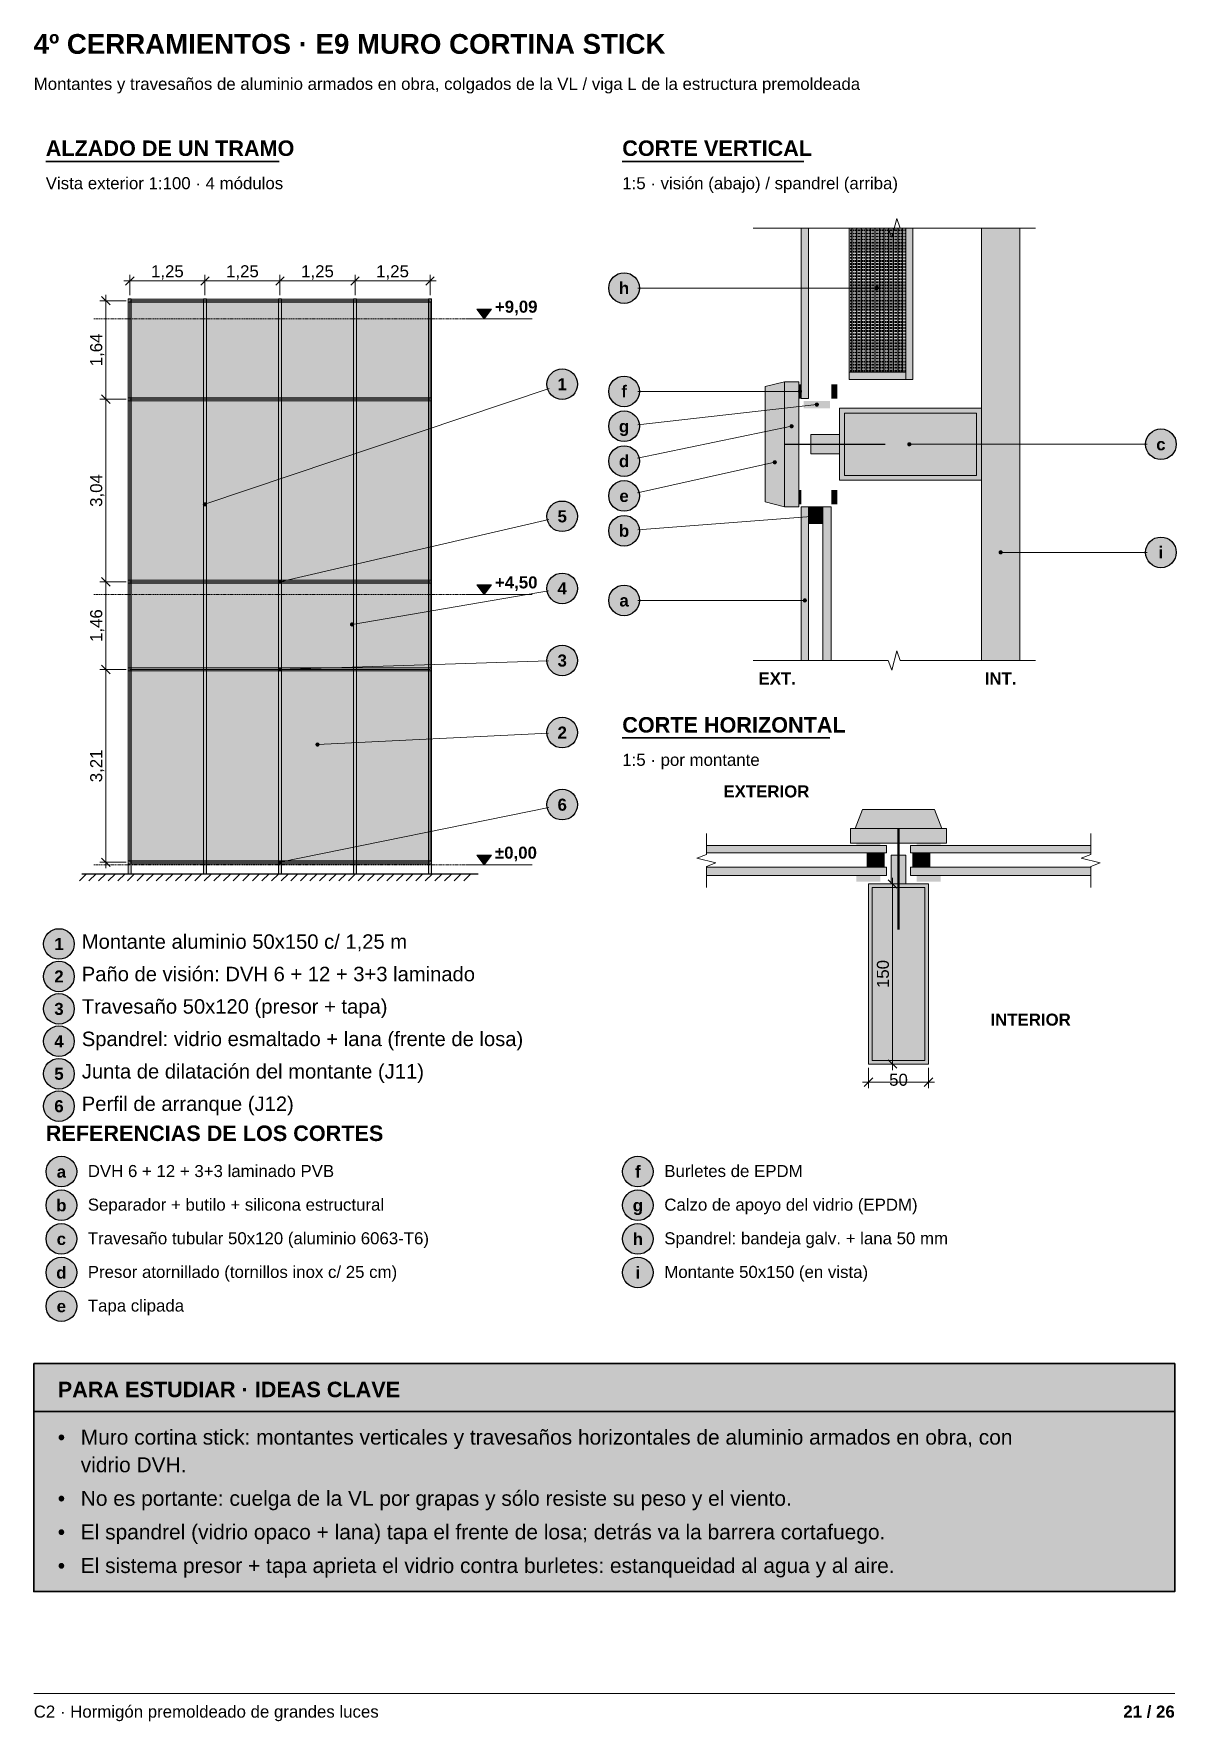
# Model space of a CAD drawing. Header units: millimetres. Extents: x 10 to 200, y 4 to 285.
import ezdxf
from ezdxf.enums import TextEntityAlignment as Align

# ---------------------------------------------------------------- set-up
doc = ezdxf.new("R2010")
doc.units = ezdxf.units.MM
doc.linetypes.add('DASHED', pattern=[1.524, 1.27, -0.254])
for name, color, linetype in [('CONTORNOS', 7, 'Continuous'), ('CONTORNOS-RAYADO', 8, 'Continuous'), ('CONTORNOS-RELLENO', 9, 'Continuous'), ('COTAS', 7, 'Continuous'), ('COTAS-RELLENO', 9, 'Continuous'), ('ESTUDIO', 7, 'Continuous'), ('ESTUDIO-RELLENO', 9, 'Continuous'), ('LINEAS', 7, 'Continuous'), ('MARCO', 7, 'Continuous'), ('REFERENCIAS', 7, 'Continuous'), ('REFERENCIAS-RELLENO', 9, 'Continuous'), ('TEXTOS', 7, 'Continuous')]:
    doc.layers.add(name, color=color, linetype=linetype)
doc.styles.add('ARIAL', font='arial.ttf')
doc.styles.add('ARIAL-NEGRITA', font='arialbd.ttf')

msp = doc.modelspace()

# ---------------------------------------------------------------- hatches: boundary and pattern name
at = {"layer": 'CONTORNOS-RAYADO'}
h = msp.add_hatch(dxfattribs=at)
h.set_pattern_fill('INSUL', color=8, scale=0.08, angle=90)
h.paths.add_polyline_path([(145.8, 229), (155.2, 229), (155.2, 253), (145.8, 253)])
at = {"layer": 'CONTORNOS-RELLENO', "true_color": 0x6f8796}
h = msp.add_hatch(color=252, dxfattribs=at)
h.dxf.hatch_style = 1
h.paths.add_polyline_path([(137.8, 224.6), (139, 224.6), (139, 253), (137.8, 253)])
at = {"layer": 'CONTORNOS-RELLENO', "true_color": 0xfbe2a8}
h = msp.add_hatch(color=41, dxfattribs=at)
h.dxf.hatch_style = 1
h.paths.add_polyline_path([(145.8, 229), (155.2, 229), (155.2, 253), (145.8, 253)])
at = {"layer": 'CONTORNOS-RELLENO', "true_color": 0x888888}
h = msp.add_hatch(color=252, dxfattribs=at)
h.dxf.hatch_style = 1
h.paths.add_polyline_path([(155.2, 227.8), (156.4, 227.8), (156.4, 253), (155.2, 253)])
at = {"layer": 'CONTORNOS-RELLENO', "true_color": 0xe3e7ea}
h = msp.add_hatch(color=254, dxfattribs=at)
h.dxf.hatch_style = 1
h.paths.add_polyline_path([(167.8, 181), (174.2, 181), (174.2, 253), (167.8, 253)])
at = {"layer": 'CONTORNOS-RELLENO', "true_color": 0x9aa3ab}
h = msp.add_hatch(color=253, dxfattribs=at)
h.dxf.hatch_style = 1
h.paths.add_polyline_path([(25.75, 145.5), (26.25, 145.5), (26.25, 241.2), (25.75, 241.2)])
h = msp.add_hatch(color=253, dxfattribs=at)
h.dxf.hatch_style = 1
h.paths.add_polyline_path([(25.75, 240.65), (76.25, 240.65), (76.25, 241.15), (25.75, 241.15)])
at = {"layer": 'CONTORNOS-RELLENO', "true_color": 0x6f8796}
h = msp.add_hatch(color=252, dxfattribs=at)
h.dxf.hatch_style = 1
h.paths.add_polyline_path([(26, 224.5), (76, 224.5), (76, 240.9), (26, 240.9)])
at = {"layer": 'CONTORNOS-RELLENO', "true_color": 0x9aa3ab}
h = msp.add_hatch(color=253, dxfattribs=at)
h.dxf.hatch_style = 1
h.paths.add_polyline_path([(38.25, 145.5), (38.75, 145.5), (38.75, 241.2), (38.25, 241.2)])
h = msp.add_hatch(color=253, dxfattribs=at)
h.dxf.hatch_style = 1
h.paths.add_polyline_path([(50.75, 145.5), (51.25, 145.5), (51.25, 241.2), (50.75, 241.2)])
h = msp.add_hatch(color=253, dxfattribs=at)
h.dxf.hatch_style = 1
h.paths.add_polyline_path([(63.25, 145.5), (63.75, 145.5), (63.75, 241.2), (63.25, 241.2)])
h = msp.add_hatch(color=253, dxfattribs=at)
h.dxf.hatch_style = 1
h.paths.add_polyline_path([(75.75, 145.5), (76.25, 145.5), (76.25, 241.2), (75.75, 241.2)])
at = {"layer": 'CONTORNOS-RELLENO', "true_color": 0x888888}
h = msp.add_hatch(color=252, dxfattribs=at)
h.dxf.hatch_style = 1
h.paths.add_polyline_path([(145.8, 227.8), (155.2, 227.8), (155.2, 229), (145.8, 229)])
at = {"layer": 'CONTORNOS-RELLENO', "true_color": 0xb9c0c6}
h = msp.add_hatch(color=9, dxfattribs=at)
h.dxf.hatch_style = 1
h.paths.add_polyline_path([(131.8, 207.4), (135, 206.6), (135, 227.4), (131.8, 226.6)])
at = {"layer": 'CONTORNOS-RELLENO', "true_color": 0x9aa3ab}
h = msp.add_hatch(color=253, dxfattribs=at)
h.dxf.hatch_style = 1
h.paths.add_polyline_path([(135, 206.6), (137.4, 206.6), (137.4, 227.4), (135, 227.4)])
at = {"layer": 'CONTORNOS-RELLENO', "true_color": 0x111111}
h = msp.add_hatch(color=250, dxfattribs=at)
h.dxf.hatch_style = 1
h.paths.add_polyline_path([(137.4, 224.6), (137.8, 224.6), (137.8, 227), (137.4, 227)])
h = msp.add_hatch(color=250, dxfattribs=at)
h.dxf.hatch_style = 1
h.paths.add_polyline_path([(142.8, 224.6), (143.8, 224.6), (143.8, 227), (142.8, 227)])
at = {"layer": 'CONTORNOS-RELLENO', "true_color": 0x9aa3ab}
h = msp.add_hatch(color=253, dxfattribs=at)
h.dxf.hatch_style = 1
h.paths.add_polyline_path([(25.75, 224.25), (76.25, 224.25), (76.25, 224.75), (25.75, 224.75)])
at = {"layer": 'CONTORNOS-RELLENO', "true_color": 0xbfe3f0}
h = msp.add_hatch(color=254, dxfattribs=at)
h.dxf.hatch_style = 1
h.paths.add_polyline_path([(26, 194.1), (76, 194.1), (76, 224.5), (26, 224.5)])
at = {"layer": 'CONTORNOS-RELLENO', "true_color": 0x333333}
h = msp.add_hatch(color=250, dxfattribs=at)
h.dxf.hatch_style = 1
h.paths.add_polyline_path([(138.2, 223), (142.6, 223), (142.6, 224.2), (138.2, 224.2)])
at = {"layer": 'CONTORNOS-RELLENO', "true_color": 0x9aa3ab}
h = msp.add_hatch(color=253, dxfattribs=at)
h.dxf.hatch_style = 1
h.paths.add_polyline_path([(144.2, 211), (167.8, 211), (167.8, 223), (144.2, 223)])
h = msp.add_hatch(color=253, dxfattribs=at)
h.dxf.hatch_style = 1
h.paths.add_polyline_path([(139.4, 215.4), (144.2, 215.4), (144.2, 218.6), (139.4, 218.6)])
at = {"layer": 'CONTORNOS-RELLENO', "true_color": 0x111111}
h = msp.add_hatch(color=250, dxfattribs=at)
h.dxf.hatch_style = 1
h.paths.add_polyline_path([(137.4, 207), (137.8, 207), (137.8, 209.4), (137.4, 209.4)])
h = msp.add_hatch(color=250, dxfattribs=at)
h.dxf.hatch_style = 1
h.paths.add_polyline_path([(142.8, 207), (143.8, 207), (143.8, 209.4), (142.8, 209.4)])
at = {"layer": 'CONTORNOS-RELLENO', "true_color": 0xbfe3f0}
h = msp.add_hatch(color=254, dxfattribs=at)
h.dxf.hatch_style = 1
h.paths.add_polyline_path([(137.8, 181), (139, 181), (139, 206.6), (137.8, 206.6)])
at = {"layer": 'CONTORNOS-RELLENO', "true_color": 0x9aa3ab}
h = msp.add_hatch(color=253, dxfattribs=at)
h.dxf.hatch_style = 1
h.paths.add_polyline_path([(139, 203.8), (141.4, 203.8), (141.4, 206.6), (139, 206.6)])
at = {"layer": 'CONTORNOS-RELLENO', "true_color": 0x111111}
h = msp.add_hatch(color=250, dxfattribs=at)
h.dxf.hatch_style = 1
h.paths.add_polyline_path([(139, 205.8), (141.4, 205.8), (141.4, 206.6), (139, 206.6)])
at = {"layer": 'CONTORNOS-RELLENO', "true_color": 0xbfe3f0}
h = msp.add_hatch(color=254, dxfattribs=at)
h.dxf.hatch_style = 1
h.paths.add_polyline_path([(141.4, 181), (142.8, 181), (142.8, 206.6), (141.4, 206.6)])
at = {"layer": 'CONTORNOS-RELLENO', "true_color": 0x9aa3ab}
h = msp.add_hatch(color=253, dxfattribs=at)
h.dxf.hatch_style = 1
h.paths.add_polyline_path([(25.75, 193.85), (76.25, 193.85), (76.25, 194.35), (25.75, 194.35)])
at = {"layer": 'CONTORNOS-RELLENO', "true_color": 0x6f8796}
h = msp.add_hatch(color=252, dxfattribs=at)
h.dxf.hatch_style = 1
h.paths.add_polyline_path([(26, 179.5), (76, 179.5), (76, 194.1), (26, 194.1)])
at = {"layer": 'CONTORNOS-RELLENO', "true_color": 0x9aa3ab}
h = msp.add_hatch(color=253, dxfattribs=at)
h.dxf.hatch_style = 1
h.paths.add_polyline_path([(25.75, 179.25), (76.25, 179.25), (76.25, 179.75), (25.75, 179.75)])
at = {"layer": 'CONTORNOS-RELLENO', "true_color": 0xbfe3f0}
h = msp.add_hatch(color=254, dxfattribs=at)
h.dxf.hatch_style = 1
h.paths.add_polyline_path([(26, 147.4), (76, 147.4), (76, 179.5), (26, 179.5)])
at = {"layer": 'CONTORNOS-RELLENO', "true_color": 0xb9c0c6}
h = msp.add_hatch(color=9, dxfattribs=at)
h.dxf.hatch_style = 1
h.paths.add_polyline_path([(146.8, 153), (161.2, 153), (160, 156.2), (148, 156.2)])
at = {"layer": 'CONTORNOS-RELLENO', "true_color": 0x9aa3ab}
h = msp.add_hatch(color=253, dxfattribs=at)
h.dxf.hatch_style = 1
h.paths.add_polyline_path([(146, 153), (162, 153), (162, 150.6), (146, 150.6)])
at = {"layer": 'CONTORNOS-RELLENO', "true_color": 0xbfe3f0}
h = msp.add_hatch(color=254, dxfattribs=at)
h.dxf.hatch_style = 1
h.paths.add_polyline_path([(122, 150.2), (152, 150.2), (152, 149), (122, 149)])
at = {"layer": 'CONTORNOS-RELLENO', "true_color": 0x111111}
h = msp.add_hatch(color=250, dxfattribs=at)
h.dxf.hatch_style = 1
h.paths.add_polyline_path([(147, 150.6), (151, 150.6), (151, 150.2), (147, 150.2)])
at = {"layer": 'CONTORNOS-RELLENO', "true_color": 0x9aa3ab}
h = msp.add_hatch(color=253, dxfattribs=at)
h.dxf.hatch_style = 1
h.paths.add_polyline_path([(148.8, 149), (151.6, 149), (151.6, 146.6), (148.8, 146.6)])
at = {"layer": 'CONTORNOS-RELLENO', "true_color": 0xbfe3f0}
h = msp.add_hatch(color=254, dxfattribs=at)
h.dxf.hatch_style = 1
h.paths.add_polyline_path([(156, 150.2), (186, 150.2), (186, 149), (156, 149)])
at = {"layer": 'CONTORNOS-RELLENO', "true_color": 0x9aa3ab}
h = msp.add_hatch(color=253, dxfattribs=at)
h.dxf.hatch_style = 1
h.paths.add_polyline_path([(156.4, 149), (159.2, 149), (159.2, 146.6), (156.4, 146.6)])
at = {"layer": 'CONTORNOS-RELLENO', "true_color": 0x111111}
h = msp.add_hatch(color=250, dxfattribs=at)
h.dxf.hatch_style = 1
h.paths.add_polyline_path([(157, 150.6), (161, 150.6), (161, 150.2), (157, 150.2)])
at = {"layer": 'CONTORNOS-RELLENO', "true_color": 0x9aa3ab}
h = msp.add_hatch(color=253, dxfattribs=at)
h.dxf.hatch_style = 1
h.paths.add_polyline_path([(25.75, 147.15), (76.25, 147.15), (76.25, 147.65), (25.75, 147.65)])
at = {"layer": 'CONTORNOS-RELLENO', "true_color": 0xbfe3f0}
h = msp.add_hatch(color=254, dxfattribs=at)
h.dxf.hatch_style = 1
h.paths.add_polyline_path([(122, 146.6), (152, 146.6), (152, 145.2), (122, 145.2)])
at = {"layer": 'CONTORNOS-RELLENO', "true_color": 0x9aa3ab}
h = msp.add_hatch(color=253, dxfattribs=at)
h.dxf.hatch_style = 1
h.paths.add_polyline_path([(152.8, 148.6), (155.2, 148.6), (155.2, 143.8), (152.8, 143.8)])
at = {"layer": 'CONTORNOS-RELLENO', "true_color": 0xbfe3f0}
h = msp.add_hatch(color=254, dxfattribs=at)
h.dxf.hatch_style = 1
h.paths.add_polyline_path([(156, 146.6), (186, 146.6), (186, 145.2), (156, 145.2)])
at = {"layer": 'CONTORNOS-RELLENO', "true_color": 0x111111}
h = msp.add_hatch(color=250, dxfattribs=at)
h.dxf.hatch_style = 1
h.paths.add_polyline_path([(147, 145.2), (151, 145.2), (151, 144.2), (147, 144.2)])
at = {"layer": 'CONTORNOS-RELLENO', "true_color": 0x9aa3ab}
h = msp.add_hatch(color=253, dxfattribs=at)
h.dxf.hatch_style = 1
h.paths.add_polyline_path([(149, 143.8), (159, 143.8), (159, 113.8), (149, 113.8)])
at = {"layer": 'CONTORNOS-RELLENO', "true_color": 0x111111}
h = msp.add_hatch(color=250, dxfattribs=at)
h.dxf.hatch_style = 1
h.paths.add_polyline_path([(157, 145.2), (161, 145.2), (161, 144.2), (157, 144.2)])
at = {"layer": 'COTAS-RELLENO', "true_color": 0x000000}
h = msp.add_hatch(color=18, dxfattribs=at)
h.dxf.hatch_style = 1
h.paths.add_polyline_path([(83.8, 239.5), (86.2, 239.5), (85, 237.9)])
h = msp.add_hatch(color=18, dxfattribs=at)
h.dxf.hatch_style = 1
h.paths.add_polyline_path([(83.8, 193.6), (86.2, 193.6), (85, 192)])
h = msp.add_hatch(color=18, dxfattribs=at)
h.dxf.hatch_style = 1
h.paths.add_polyline_path([(83.8, 148.6), (86.2, 148.6), (85, 147)])
at = {"layer": 'ESTUDIO-RELLENO', "true_color": 0xfff8dc}
h = msp.add_hatch(color=7, dxfattribs=at)
h.dxf.hatch_style = 1
h.paths.add_polyline_path([(10, 63.95), (200, 63.95), (200, 25.982), (10, 25.982)])
at = {"layer": 'ESTUDIO-RELLENO', "true_color": 0xf3d77a}
h = msp.add_hatch(color=41, dxfattribs=at)
h.dxf.hatch_style = 1
h.paths.add_polyline_path([(10, 63.95), (200, 63.95), (200, 55.95), (10, 55.95)])
at = {"layer": 'REFERENCIAS-RELLENO', "true_color": 0xffffff}
h = msp.add_hatch(color=7, dxfattribs=at)
h.dxf.hatch_style = 1
edge = h.paths.add_edge_path()
edge.add_arc((108.3, 243), 2.55, 0, 360)
at = {"layer": 'REFERENCIAS-RELLENO', "true_color": 0x000000}
h = msp.add_hatch(color=18, dxfattribs=at)
h.dxf.hatch_style = 1
edge = h.paths.add_edge_path()
edge.add_arc((150.4, 243), 0.35, 0, 360)
at = {"layer": 'REFERENCIAS-RELLENO', "true_color": 0xffffff}
h = msp.add_hatch(color=7, dxfattribs=at)
h.dxf.hatch_style = 1
edge = h.paths.add_edge_path()
edge.add_arc((98, 227), 2.55, 0, 360)
h = msp.add_hatch(color=7, dxfattribs=at)
h.dxf.hatch_style = 1
edge = h.paths.add_edge_path()
edge.add_arc((108.3, 225.8), 2.55, 0, 360)
at = {"layer": 'REFERENCIAS-RELLENO', "true_color": 0x000000}
h = msp.add_hatch(color=18, dxfattribs=at)
h.dxf.hatch_style = 1
edge = h.paths.add_edge_path()
edge.add_arc((137.6, 225.8), 0.35, 0, 360)
at = {"layer": 'REFERENCIAS-RELLENO', "true_color": 0xffffff}
h = msp.add_hatch(color=7, dxfattribs=at)
h.dxf.hatch_style = 1
edge = h.paths.add_edge_path()
edge.add_arc((108.3, 220), 2.55, 0, 360)
at = {"layer": 'REFERENCIAS-RELLENO', "true_color": 0x000000}
h = msp.add_hatch(color=18, dxfattribs=at)
h.dxf.hatch_style = 1
edge = h.paths.add_edge_path()
edge.add_arc((140.4, 223.6), 0.35, 0, 360)
h = msp.add_hatch(color=18, dxfattribs=at)
h.dxf.hatch_style = 1
edge = h.paths.add_edge_path()
edge.add_arc((136.2, 220), 0.35, 0, 360)
at = {"layer": 'REFERENCIAS-RELLENO', "true_color": 0xffffff}
h = msp.add_hatch(color=7, dxfattribs=at)
h.dxf.hatch_style = 1
edge = h.paths.add_edge_path()
edge.add_arc((197.7, 217), 2.55, 0, 360)
h = msp.add_hatch(color=7, dxfattribs=at)
h.dxf.hatch_style = 1
edge = h.paths.add_edge_path()
edge.add_arc((108.3, 214.2), 2.55, 0, 360)
at = {"layer": 'REFERENCIAS-RELLENO', "true_color": 0x000000}
h = msp.add_hatch(color=18, dxfattribs=at)
h.dxf.hatch_style = 1
edge = h.paths.add_edge_path()
edge.add_arc((155.8, 217), 0.35, 0, 360)
h = msp.add_hatch(color=18, dxfattribs=at)
h.dxf.hatch_style = 1
edge = h.paths.add_edge_path()
edge.add_arc((133.4, 214), 0.35, 0, 360)
at = {"layer": 'REFERENCIAS-RELLENO', "true_color": 0xffffff}
h = msp.add_hatch(color=7, dxfattribs=at)
h.dxf.hatch_style = 1
edge = h.paths.add_edge_path()
edge.add_arc((108.3, 208.4), 2.55, 0, 360)
at = {"layer": 'REFERENCIAS-RELLENO', "true_color": 0x000000}
h = msp.add_hatch(color=18, dxfattribs=at)
h.dxf.hatch_style = 1
edge = h.paths.add_edge_path()
edge.add_arc((38.5, 207), 0.35, 0, 360)
at = {"layer": 'REFERENCIAS-RELLENO', "true_color": 0xffffff}
h = msp.add_hatch(color=7, dxfattribs=at)
h.dxf.hatch_style = 1
edge = h.paths.add_edge_path()
edge.add_arc((98, 205), 2.55, 0, 360)
h = msp.add_hatch(color=7, dxfattribs=at)
h.dxf.hatch_style = 1
edge = h.paths.add_edge_path()
edge.add_arc((108.3, 202.6), 2.55, 0, 360)
at = {"layer": 'REFERENCIAS-RELLENO', "true_color": 0x000000}
h = msp.add_hatch(color=18, dxfattribs=at)
h.dxf.hatch_style = 1
edge = h.paths.add_edge_path()
edge.add_arc((140.2, 205), 0.35, 0, 360)
at = {"layer": 'REFERENCIAS-RELLENO', "true_color": 0xffffff}
h = msp.add_hatch(color=7, dxfattribs=at)
h.dxf.hatch_style = 1
edge = h.paths.add_edge_path()
edge.add_arc((197.7, 199), 2.55, 0, 360)
at = {"layer": 'REFERENCIAS-RELLENO', "true_color": 0x000000}
h = msp.add_hatch(color=18, dxfattribs=at)
h.dxf.hatch_style = 1
edge = h.paths.add_edge_path()
edge.add_arc((171, 199), 0.35, 0, 360)
h = msp.add_hatch(color=18, dxfattribs=at)
h.dxf.hatch_style = 1
edge = h.paths.add_edge_path()
edge.add_arc((51, 194.1), 0.35, 0, 360)
at = {"layer": 'REFERENCIAS-RELLENO', "true_color": 0xffffff}
h = msp.add_hatch(color=7, dxfattribs=at)
h.dxf.hatch_style = 1
edge = h.paths.add_edge_path()
edge.add_arc((98, 193), 2.55, 0, 360)
h = msp.add_hatch(color=7, dxfattribs=at)
h.dxf.hatch_style = 1
edge = h.paths.add_edge_path()
edge.add_arc((108.3, 191), 2.55, 0, 360)
at = {"layer": 'REFERENCIAS-RELLENO', "true_color": 0x000000}
h = msp.add_hatch(color=18, dxfattribs=at)
h.dxf.hatch_style = 1
edge = h.paths.add_edge_path()
edge.add_arc((138.4, 191), 0.35, 0, 360)
h = msp.add_hatch(color=18, dxfattribs=at)
h.dxf.hatch_style = 1
edge = h.paths.add_edge_path()
edge.add_arc((63, 187), 0.35, 0, 360)
at = {"layer": 'REFERENCIAS-RELLENO', "true_color": 0xffffff}
h = msp.add_hatch(color=7, dxfattribs=at)
h.dxf.hatch_style = 1
edge = h.paths.add_edge_path()
edge.add_arc((98, 181), 2.55, 0, 360)
at = {"layer": 'REFERENCIAS-RELLENO', "true_color": 0x000000}
h = msp.add_hatch(color=18, dxfattribs=at)
h.dxf.hatch_style = 1
edge = h.paths.add_edge_path()
edge.add_arc((51, 179.5), 0.35, 0, 360)
at = {"layer": 'REFERENCIAS-RELLENO', "true_color": 0xffffff}
h = msp.add_hatch(color=7, dxfattribs=at)
h.dxf.hatch_style = 1
edge = h.paths.add_edge_path()
edge.add_arc((98, 169), 2.55, 0, 360)
at = {"layer": 'REFERENCIAS-RELLENO', "true_color": 0x000000}
h = msp.add_hatch(color=18, dxfattribs=at)
h.dxf.hatch_style = 1
edge = h.paths.add_edge_path()
edge.add_arc((57.25, 167), 0.35, 0, 360)
at = {"layer": 'REFERENCIAS-RELLENO', "true_color": 0xffffff}
h = msp.add_hatch(color=7, dxfattribs=at)
h.dxf.hatch_style = 1
edge = h.paths.add_edge_path()
edge.add_arc((98, 157), 2.55, 0, 360)
at = {"layer": 'REFERENCIAS-RELLENO', "true_color": 0x000000}
h = msp.add_hatch(color=18, dxfattribs=at)
h.dxf.hatch_style = 1
edge = h.paths.add_edge_path()
edge.add_arc((51, 147.4), 0.35, 0, 360)
at = {"layer": 'REFERENCIAS-RELLENO', "true_color": 0xffffff}
h = msp.add_hatch(color=7, dxfattribs=at)
h.dxf.hatch_style = 1
edge = h.paths.add_edge_path()
edge.add_arc((14.2, 133.8), 2.55, 0, 360)
h = msp.add_hatch(color=7, dxfattribs=at)
h.dxf.hatch_style = 1
edge = h.paths.add_edge_path()
edge.add_arc((14.2, 128.4), 2.55, 0, 360)
h = msp.add_hatch(color=7, dxfattribs=at)
h.dxf.hatch_style = 1
edge = h.paths.add_edge_path()
edge.add_arc((14.2, 123), 2.55, 0, 360)
h = msp.add_hatch(color=7, dxfattribs=at)
h.dxf.hatch_style = 1
edge = h.paths.add_edge_path()
edge.add_arc((14.2, 117.6), 2.55, 0, 360)
h = msp.add_hatch(color=7, dxfattribs=at)
h.dxf.hatch_style = 1
edge = h.paths.add_edge_path()
edge.add_arc((14.2, 112.2), 2.55, 0, 360)
h = msp.add_hatch(color=7, dxfattribs=at)
h.dxf.hatch_style = 1
edge = h.paths.add_edge_path()
edge.add_arc((14.2, 106.8), 2.55, 0, 360)
h = msp.add_hatch(color=7, dxfattribs=at)
h.dxf.hatch_style = 1
edge = h.paths.add_edge_path()
edge.add_arc((14.6, 95.9), 2.55, 0, 360)
h = msp.add_hatch(color=7, dxfattribs=at)
h.dxf.hatch_style = 1
edge = h.paths.add_edge_path()
edge.add_arc((110.6, 95.9), 2.55, 0, 360)
h = msp.add_hatch(color=7, dxfattribs=at)
h.dxf.hatch_style = 1
edge = h.paths.add_edge_path()
edge.add_arc((14.6, 90.3), 2.55, 0, 360)
h = msp.add_hatch(color=7, dxfattribs=at)
h.dxf.hatch_style = 1
edge = h.paths.add_edge_path()
edge.add_arc((110.6, 90.3), 2.55, 0, 360)
h = msp.add_hatch(color=7, dxfattribs=at)
h.dxf.hatch_style = 1
edge = h.paths.add_edge_path()
edge.add_arc((14.6, 84.7), 2.55, 0, 360)
h = msp.add_hatch(color=7, dxfattribs=at)
h.dxf.hatch_style = 1
edge = h.paths.add_edge_path()
edge.add_arc((110.6, 84.7), 2.55, 0, 360)
h = msp.add_hatch(color=7, dxfattribs=at)
h.dxf.hatch_style = 1
edge = h.paths.add_edge_path()
edge.add_arc((14.6, 79.1), 2.55, 0, 360)
h = msp.add_hatch(color=7, dxfattribs=at)
h.dxf.hatch_style = 1
edge = h.paths.add_edge_path()
edge.add_arc((110.6, 79.1), 2.55, 0, 360)
h = msp.add_hatch(color=7, dxfattribs=at)
h.dxf.hatch_style = 1
edge = h.paths.add_edge_path()
edge.add_arc((14.6, 73.5), 2.55, 0, 360)

# ---------------------------------------------------------------- linework, layer by layer
at = {"layer": 'CONTORNOS', "lineweight": 13}
for points in [[(137.8, 224.6), (139, 224.6), (139, 253), (137.8, 253)], [(167.8, 181), (174.2, 181), (174.2, 253), (167.8, 253)], [(25.75, 145.5), (26.25, 145.5), (26.25, 241.2), (25.75, 241.2)], [(25.75, 240.65), (76.25, 240.65), (76.25, 241.15), (25.75, 241.15)], [(38.25, 145.5), (38.75, 145.5), (38.75, 241.2), (38.25, 241.2)], [(50.75, 145.5), (51.25, 145.5), (51.25, 241.2), (50.75, 241.2)], [(63.25, 145.5), (63.75, 145.5), (63.75, 241.2), (63.25, 241.2)], [(75.75, 145.5), (76.25, 145.5), (76.25, 241.2), (75.75, 241.2)], [(25.75, 224.25), (76.25, 224.25), (76.25, 224.75), (25.75, 224.75)], [(137.8, 181), (139, 181), (139, 206.6), (137.8, 206.6)], [(141.4, 181), (142.8, 181), (142.8, 206.6), (141.4, 206.6)], [(25.75, 193.85), (76.25, 193.85), (76.25, 194.35), (25.75, 194.35)], [(25.75, 179.25), (76.25, 179.25), (76.25, 179.75), (25.75, 179.75)], [(122, 150.2), (152, 150.2), (152, 149), (122, 149)], [(156, 150.2), (186, 150.2), (186, 149), (156, 149)], [(25.75, 147.15), (76.25, 147.15), (76.25, 147.65), (25.75, 147.65)], [(122, 146.6), (152, 146.6), (152, 145.2), (122, 145.2)], [(156, 146.6), (186, 146.6), (186, 145.2), (156, 145.2)]]:
    msp.add_lwpolyline(points, close=True, dxfattribs=at)
at = {"layer": 'CONTORNOS', "lineweight": 9}
for points in [[(145.8, 229), (155.2, 229), (155.2, 253), (145.8, 253)], [(155.2, 227.8), (156.4, 227.8), (156.4, 253), (155.2, 253)], [(26, 224.5), (76, 224.5), (76, 240.9), (26, 240.9)], [(145.8, 227.8), (155.2, 227.8), (155.2, 229), (145.8, 229)], [(131.8, 207.4), (135, 206.6), (135, 227.4), (131.8, 226.6)], [(135, 206.6), (137.4, 206.6), (137.4, 227.4), (135, 227.4)], [(26, 194.1), (76, 194.1), (76, 224.5), (26, 224.5)], [(145, 211.8), (167, 211.8), (167, 222.2), (145, 222.2)], [(139.4, 215.4), (144.2, 215.4), (144.2, 218.6), (139.4, 218.6)], [(139, 203.8), (141.4, 203.8), (141.4, 206.6), (139, 206.6)], [(26, 179.5), (76, 179.5), (76, 194.1), (26, 194.1)], [(26, 147.4), (76, 147.4), (76, 179.5), (26, 179.5)], [(146.8, 153), (161.2, 153), (160, 156.2), (148, 156.2)], [(146, 153), (162, 153), (162, 150.6), (146, 150.6)], [(148.8, 149), (151.6, 149), (151.6, 146.6), (148.8, 146.6)], [(156.4, 149), (159.2, 149), (159.2, 146.6), (156.4, 146.6)], [(152.8, 148.6), (155.2, 148.6), (155.2, 143.8), (152.8, 143.8)], [(149.6, 143.2), (158.4, 143.2), (158.4, 114.4), (149.6, 114.4)]]:
    msp.add_lwpolyline(points, close=True, dxfattribs=at)
at = {"layer": 'CONTORNOS', "lineweight": 18}
for points in [[(144.2, 211), (167.8, 211), (167.8, 223), (144.2, 223)], [(149, 143.8), (159, 143.8), (159, 113.8), (149, 113.8)]]:
    msp.add_lwpolyline(points, close=True, dxfattribs=at)
at = {"layer": 'COTAS', "lineweight": 35}
for points in [[(25.3, 243.5), (26.7, 244.9)], [(37.8, 243.5), (39.2, 244.9)], [(37.8, 243.5), (39.2, 244.9)], [(50.3, 243.5), (51.7, 244.9)], [(50.3, 243.5), (51.7, 244.9)], [(62.8, 243.5), (64.2, 244.9)], [(62.8, 243.5), (64.2, 244.9)], [(75.3, 243.5), (76.7, 244.9)], [(22.7, 240.2), (21.3, 241.6)], [(22.7, 223.8), (21.3, 225.2)], [(22.7, 223.8), (21.3, 225.2)], [(22.7, 193.4), (21.3, 194.8)], [(22.7, 193.4), (21.3, 194.8)], [(22.7, 178.8), (21.3, 180.2)], [(22.7, 178.8), (21.3, 180.2)], [(22.7, 146.7), (21.3, 148.1)], [(152.3, 144.5), (153.7, 143.1)], [(152.3, 114.5), (153.7, 113.1)], [(148.3, 110.1), (149.7, 111.5)], [(158.3, 110.1), (159.7, 111.5)]]:
    msp.add_lwpolyline(points, dxfattribs=at)
at = {"layer": 'COTAS', "lineweight": 9}
for points in [[(26, 241.8), (26, 245.2)], [(38.5, 241.8), (38.5, 245.2)], [(38.5, 241.8), (38.5, 245.2)], [(51, 241.8), (51, 245.2)], [(51, 241.8), (51, 245.2)], [(63.5, 241.8), (63.5, 245.2)], [(63.5, 241.8), (63.5, 245.2)], [(76, 241.8), (76, 245.2)], [(25.4, 240.9), (21, 240.9)], [(25.4, 224.5), (21, 224.5)], [(25.4, 224.5), (21, 224.5)], [(25.4, 194.1), (21, 194.1)], [(25.4, 194.1), (21, 194.1)], [(25.4, 179.5), (21, 179.5)], [(25.4, 179.5), (21, 179.5)], [(25.4, 147.4), (21, 147.4)], [(158.4, 143.8), (152, 143.8)], [(149, 113.2), (149, 109.8)], [(158.4, 113.8), (152, 113.8)], [(159, 113.2), (159, 109.8)]]:
    msp.add_lwpolyline(points, dxfattribs=at)
at = {"layer": 'COTAS', "lineweight": 13}
for points in [[(22, 223.5), (22, 241.9)], [(25, 244.2), (39.5, 244.2)], [(37.5, 244.2), (52, 244.2)], [(50, 244.2), (64.5, 244.2)], [(62.5, 244.2), (77, 244.2)], [(82, 237.9), (93, 237.9)], [(22, 193.1), (22, 225.5)], [(22, 178.5), (22, 195.1)], [(82, 192), (93, 192)], [(22, 146.4), (22, 180.5)], [(82, 147), (93, 147)], [(153, 144.8), (153, 112.8)], [(148, 110.8), (160, 110.8)]]:
    msp.add_lwpolyline(points, dxfattribs=at)
at = {"layer": 'COTAS', "lineweight": 9}
for points in [[(83.8, 239.5), (86.2, 239.5), (85, 237.9)], [(83.8, 193.6), (86.2, 193.6), (85, 192)], [(83.8, 148.6), (86.2, 148.6), (85, 147)]]:
    msp.add_lwpolyline(points, close=True, dxfattribs=at)
at = {"layer": 'ESTUDIO', "color": 42, "lineweight": 35, "true_color": 0xc9a227}
for points in [[(10, 63.95), (200, 63.95), (200, 25.982), (10, 25.982)], [(10, 63.95), (200, 63.95), (200, 55.95), (10, 55.95)]]:
    msp.add_lwpolyline(points, close=True, dxfattribs=at)
at = {"layer": 'LINEAS', "lineweight": 35}
for points in [[(12, 264.1), (50.88, 264.1)], [(108, 264.1), (138.24, 264.1)], [(108, 168.1), (142.56, 168.1)]]:
    msp.add_lwpolyline(points, dxfattribs=at)
at = {"layer": 'LINEAS', "lineweight": 13}
for points in [[(129.8, 253), (152.3, 253), (152.9, 251.4), (153.7, 254.6), (154.3, 253), (176.8, 253)], [(129.8, 181), (152.3, 181), (152.9, 179.4), (153.7, 182.6), (154.3, 181), (176.8, 181)], [(122, 152.2), (122, 148.7), (120.4, 148.1), (123.6, 147.3), (122, 146.7), (122, 143.2)], [(186, 152.2), (186, 148.7), (184.4, 148.1), (187.6, 147.3), (186, 146.7), (186, 143.2)]]:
    msp.add_lwpolyline(points, dxfattribs=at)
at = {"layer": 'LINEAS', "color": 251, "linetype": 'DASHED', "lineweight": 13, "ltscale": 0.15, "true_color": 0x666666}
for points in [[(20, 237.9), (82, 237.9)], [(20, 192), (82, 192)], [(20, 147), (82, 147)]]:
    msp.add_lwpolyline(points, dxfattribs=at)
at = {"layer": 'LINEAS', "lineweight": 25}
for points in [[(135, 217), (151.8, 217)], [(18, 145.5), (84, 145.5)]]:
    msp.add_lwpolyline(points, dxfattribs=at)
at = {"layer": 'LINEAS', "lineweight": 50}
msp.add_lwpolyline([(154, 153), (154, 136.2)], dxfattribs=at)
at = {"layer": 'LINEAS', "lineweight": 9}
for points in [[(18.8, 145.5), (17.6, 144.3)], [(20.4, 145.5), (19.2, 144.3)], [(22, 145.5), (20.8, 144.3)], [(23.6, 145.5), (22.4, 144.3)], [(25.2, 145.5), (24, 144.3)], [(26.8, 145.5), (25.6, 144.3)], [(28.4, 145.5), (27.2, 144.3)], [(30, 145.5), (28.8, 144.3)], [(31.6, 145.5), (30.4, 144.3)], [(33.2, 145.5), (32, 144.3)], [(34.8, 145.5), (33.6, 144.3)], [(36.4, 145.5), (35.2, 144.3)], [(38, 145.5), (36.8, 144.3)], [(39.6, 145.5), (38.4, 144.3)], [(41.2, 145.5), (40, 144.3)], [(42.8, 145.5), (41.6, 144.3)], [(44.4, 145.5), (43.2, 144.3)], [(46, 145.5), (44.8, 144.3)], [(47.6, 145.5), (46.4, 144.3)], [(49.2, 145.5), (48, 144.3)], [(50.8, 145.5), (49.6, 144.3)], [(52.4, 145.5), (51.2, 144.3)], [(54, 145.5), (52.8, 144.3)], [(55.6, 145.5), (54.4, 144.3)], [(57.2, 145.5), (56, 144.3)], [(58.8, 145.5), (57.6, 144.3)], [(60.4, 145.5), (59.2, 144.3)], [(62, 145.5), (60.8, 144.3)], [(63.6, 145.5), (62.4, 144.3)], [(65.2, 145.5), (64, 144.3)], [(66.8, 145.5), (65.6, 144.3)], [(68.4, 145.5), (67.2, 144.3)], [(70, 145.5), (68.8, 144.3)], [(71.6, 145.5), (70.4, 144.3)], [(73.2, 145.5), (72, 144.3)], [(74.8, 145.5), (73.6, 144.3)], [(76.4, 145.5), (75.2, 144.3)], [(78, 145.5), (76.8, 144.3)], [(79.6, 145.5), (78.4, 144.3)], [(81.2, 145.5), (80, 144.3)], [(82.8, 145.5), (81.6, 144.3)]]:
    msp.add_lwpolyline(points, dxfattribs=at)
at = {"layer": 'MARCO', "color": 253, "lineweight": 13, "true_color": 0x999999}
msp.add_lwpolyline([(10, 9), (200, 9)], dxfattribs=at)
at = {"layer": 'REFERENCIAS', "lineweight": 13}
for points in [[(150.4, 243), (110.6, 243)], [(38.5, 207), (95.82, 226.267)], [(137.6, 225.8), (110.6, 225.8)], [(140.4, 223.6), (110.586, 220.256)], [(136.2, 220), (110.552, 214.668)], [(155.8, 217), (195.4, 217)], [(133.4, 214), (110.545, 208.901)], [(51, 194.1), (95.759, 204.48)], [(140.2, 205), (110.594, 202.773)], [(171, 199), (195.4, 199)], [(63, 187), (95.733, 192.611)], [(138.4, 191), (110.6, 191)], [(51, 179.5), (95.701, 180.927)], [(57.25, 167), (95.703, 168.887)], [(51, 147.4), (95.747, 156.54)]]:
    msp.add_lwpolyline(points, dxfattribs=at)
at = {"layer": 'REFERENCIAS', "lineweight": 25}
for centre in [(108.3, 243), (98, 227), (108.3, 225.8), (108.3, 220), (197.7, 217), (108.3, 214.2), (108.3, 208.4), (98, 205), (108.3, 202.6), (197.7, 199), (98, 193), (108.3, 191), (98, 181), (98, 169), (98, 157), (14.2, 133.8), (14.2, 128.4), (14.2, 123), (14.2, 117.6), (14.2, 112.2), (14.2, 106.8), (14.6, 95.9), (110.6, 95.9), (14.6, 90.3), (110.6, 90.3), (14.6, 84.7), (110.6, 84.7), (14.6, 79.1), (110.6, 79.1), (14.6, 73.5)]:
    msp.add_circle(centre, 2.55, dxfattribs=at)

# ---------------------------------------------------------------- texts
at = {"layer": 'COTAS', "style": 'ARIAL'}
for s, p in [('1,25', (32.25, 244.8)), ('1,25', (44.75, 244.8)), ('1,25', (57.25, 244.8)), ('1,25', (69.75, 244.8)), ('50', (154, 110.2))]:
    msp.add_text(s, height=2.0048, dxfattribs=at).set_placement(p, align=Align.CENTER)
at = {"layer": 'COTAS', "style": 'ARIAL-NEGRITA'}
for s, p in [('+9,09', (86.8, 238.9)), ('+4,50', (86.8, 193)), ('±0,00', (86.8, 148))]:
    msp.add_text(s, height=2.0048, dxfattribs=at).set_placement(p)
at = {"layer": 'COTAS', "style": 'ARIAL'}
for s, p in [('1,64', (21.4, 232.7)), ('3,04', (21.4, 209.3)), ('1,46', (21.4, 186.8)), ('3,21', (21.4, 163.45)), ('150', (152.4, 128.8))]:
    msp.add_text(s, height=2.0048, rotation=90, dxfattribs=at).set_placement(p, align=Align.CENTER)
at = {"layer": 'ESTUDIO'}
for s, height, style, p in [('PARA ESTUDIAR · IDEAS CLAVE', 2.5776, 'ARIAL-NEGRITA', (14, 58.35)), ('•', 2.492, 'ARIAL', (14, 50.45)), ('Muro cortina stick: montantes verticales y travesaños horizontales de aluminio armados en obra, con', 2.49168, 'ARIAL', (17.828, 50.45)), ('vidrio DVH.', 2.49168, 'ARIAL', (17.828, 45.856)), ('No es portante: cuelga de la VL por grapas y sólo resiste su peso y el viento.', 2.49168, 'ARIAL', (17.828, 40.263)), ('•', 2.492, 'ARIAL', (14, 40.263)), ('El spandrel (vidrio opaco + lana) tapa el frente de losa; detrás va la barrera cortafuego.', 2.49168, 'ARIAL', (17.828, 34.669)), ('•', 2.492, 'ARIAL', (14, 34.669)), ('El sistema presor + tapa aprieta el vidrio contra burletes: estanqueidad al agua y al aire.', 2.49168, 'ARIAL', (17.828, 29.076)), ('•', 2.492, 'ARIAL', (14, 29.076))]:
    msp.add_text(s, height=height, dxfattribs=dict(at, style=style)).set_placement(p)
at = {"layer": 'MARCO', "color": 251, "true_color": 0x666666, "style": 'ARIAL'}
msp.add_text('C2 · Hormigón premoldeado de grandes luces', height=2.0048, dxfattribs=at).set_placement((10, 5))
at = {"layer": 'MARCO', "color": 250, "true_color": 0x444444, "style": 'ARIAL-NEGRITA'}
msp.add_text('21 / 26', height=2.0048, dxfattribs=at).set_placement((200, 5), align=Align.RIGHT)
at = {"layer": 'REFERENCIAS', "style": 'ARIAL-NEGRITA'}
for s, p in [('h', (108.3, 241.992)), ('1', (98, 225.992)), ('f', (108.3, 224.792)), ('g', (108.3, 218.992)), ('c', (197.7, 215.992)), ('d', (108.3, 213.192)), ('e', (108.3, 207.392)), ('5', (98, 203.992)), ('b', (108.3, 201.592)), ('i', (197.7, 197.992)), ('4', (98, 191.992)), ('a', (108.3, 189.992)), ('3', (98, 179.992)), ('2', (98, 167.992)), ('6', (98, 155.992)), ('1', (14.2, 132.792)), ('2', (14.2, 127.392)), ('3', (14.2, 121.992)), ('4', (14.2, 116.592)), ('5', (14.2, 111.192)), ('6', (14.2, 105.792)), ('a', (14.6, 94.892)), ('f', (110.6, 94.892)), ('b', (14.6, 89.292)), ('g', (110.6, 89.292)), ('c', (14.6, 83.692)), ('h', (110.6, 83.692)), ('d', (14.6, 78.092)), ('i', (110.6, 78.092)), ('e', (14.6, 72.492))]:
    msp.add_text(s, height=2.005, dxfattribs=at).set_placement(p, align=Align.CENTER)
at = {"layer": 'TEXTOS'}
for s, height, style, p in [('4º CERRAMIENTOS · E9 MURO CORTINA STICK', 3.2936, 'ARIAL-NEGRITA', (10, 282)), ('ALZADO DE UN TRAMO', 2.5776, 'ARIAL-NEGRITA', (12, 265)), ('CORTE VERTICAL', 2.5776, 'ARIAL-NEGRITA', (108, 265)), ('CORTE HORIZONTAL', 2.5776, 'ARIAL-NEGRITA', (108, 169)), ('Montante aluminio 50x150 c/ 1,25 m', 2.40576, 'ARIAL', (18, 133)), ('Paño de visión: DVH 6 + 12 + 3+3 laminado', 2.40576, 'ARIAL', (18, 127.6)), ('Travesaño 50x120 (presor + tapa)', 2.40576, 'ARIAL', (18, 122.2)), ('Spandrel: vidrio esmaltado + lana (frente de losa)', 2.40576, 'ARIAL', (18, 116.8)), ('Junta de dilatación del montante (J11)', 2.40576, 'ARIAL', (18, 111.4)), ('Perfil de arranque (J12)', 2.40576, 'ARIAL', (18, 106)), ('REFERENCIAS DE LOS CORTES', 2.5776, 'ARIAL-NEGRITA', (12, 101)), ('DVH 6 + 12 + 3+3 laminado PVB', 2.0048, 'ARIAL', (19, 95)), ('Burletes de EPDM', 2.0048, 'ARIAL', (115, 95)), ('Separador + butilo + silicona estructural', 2.0048, 'ARIAL', (19, 89.4)), ('Calzo de apoyo del vidrio (EPDM)', 2.0048, 'ARIAL', (115, 89.4)), ('Travesaño tubular 50x120 (aluminio 6063-T6)', 2.0048, 'ARIAL', (19, 83.8)), ('Spandrel: bandeja galv. + lana 50 mm', 2.0048, 'ARIAL', (115, 83.8)), ('Presor atornillado (tornillos inox c/ 25 cm)', 2.0048, 'ARIAL', (19, 78.2)), ('Montante 50x150 (en vista)', 2.0048, 'ARIAL', (115, 78.2)), ('Tapa clipada', 2.0048, 'ARIAL', (19, 72.6))]:
    msp.add_text(s, height=height, dxfattribs=dict(at, style=style)).set_placement(p)
at = {"layer": 'TEXTOS', "color": 250, "true_color": 0x333333, "style": 'ARIAL'}
msp.add_text('Montantes y travesaños de aluminio armados en obra, colgados de la VL / viga L de la estructura premoldeada', height=2.0048, dxfattribs=at).set_placement((10, 276))
at = {"layer": 'TEXTOS', "color": 250, "true_color": 0x222222, "style": 'ARIAL'}
for s, p in [('Vista exterior 1:100 · 4 módulos', (12, 259.46)), ('1:5 · visión (abajo) / spandrel (arriba)', (108, 259.46)), ('1:5 · por montante', (108, 163.46))]:
    msp.add_text(s, height=2.0048, dxfattribs=at).set_placement(p)
at = {"layer": 'TEXTOS', "style": 'ARIAL-NEGRITA'}
for s, p in [('EXT.', (133.8, 177)), ('INT.', (171, 177)), ('EXTERIOR', (132, 158.2)), ('INTERIOR', (176, 120.2))]:
    msp.add_text(s, height=2.0048, dxfattribs=at).set_placement(p, align=Align.CENTER)

doc.saveas('drawing.dxf')
